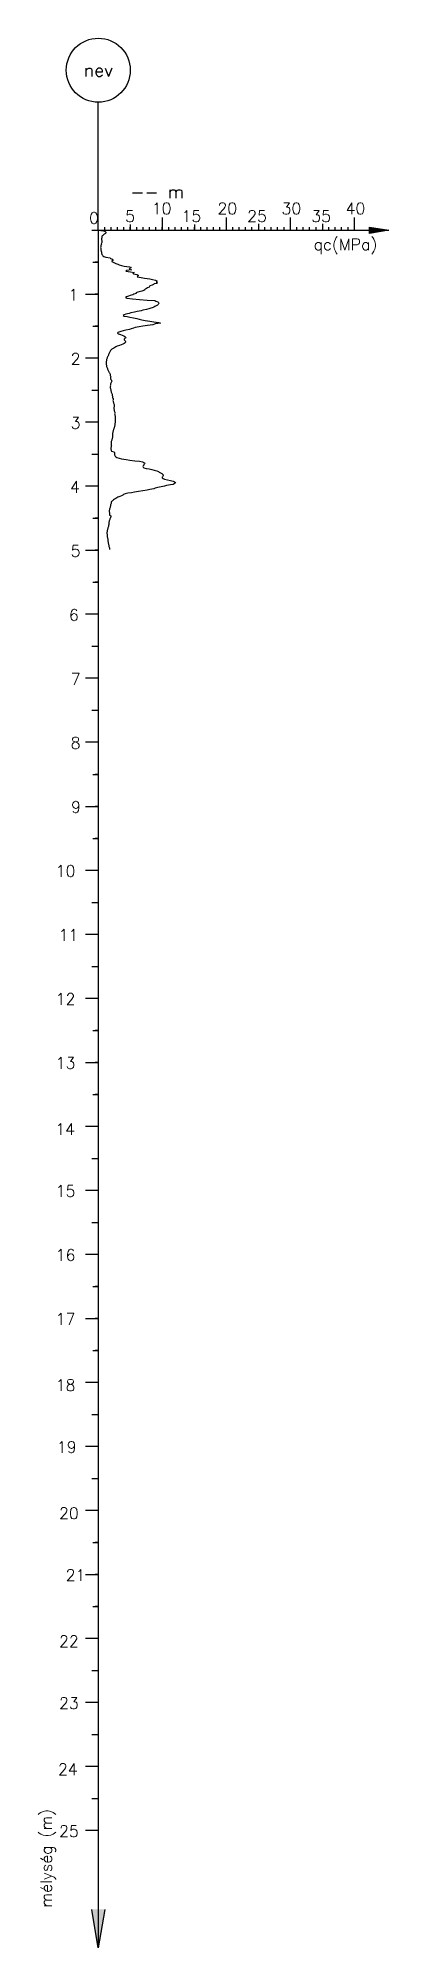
# Model space of a CAD drawing. Header units: metres. Extents: x -9 to 45, y -268 to 30.
import ezdxf
from ezdxf.enums import TextEntityAlignment as Align

# ---------------------------------------------------------------- set-up
doc = ezdxf.new("R2010")
doc.units = ezdxf.units.M
doc.layers.add('GT-szonda', color=7, linetype='Continuous')
doc.styles.add('gt_szonda', font='romans.shx')
doc.styles.get("Standard").update_dxf_attribs({"font": 'romans.shx'})

msp = doc.modelspace()

# ---------------------------------------------------------------- hatches: boundary and pattern name
at = {"layer": 'GT-szonda'}
h = msp.add_hatch(color=256, dxfattribs=at)
h.paths.add_polyline_path([(45.36, 0), (42.36, 0), (42.36, 0.5)])
h.paths.add_polyline_path([(45.36, 0), (42.36, -0.5), (42.36, 0)])
h = msp.add_hatch(color=256, dxfattribs=at)
h.paths.add_polyline_path([(0, -268.32), (0, -262.32), (1, -262.32)])
h.paths.add_polyline_path([(0, -268.32), (-1, -262.32), (0, -262.32)])

# ---------------------------------------------------------------- linework, layer by layer
for points in [[(0, 0), (0, 20)], [(0, 0), (0.84, -0.1), (1.05, -0.2), (1.17, -0.3), (1.19, -0.4), (1.12, -0.5), (0.9, -0.6), (0.8, -0.7), (0.71, -0.8), (0.63, -0.9), (0.58, -1), (0.58, -1.1), (0.53, -1.2), (0.5, -1.3), (0.5, -1.4), (0.49, -1.5), (0.55, -1.6), (0.57, -1.7), (0.58, -1.8), (0.53, -1.9), (0.49, -2), (0.47, -2.1), (0.48, -2.2), (0.43, -2.3), (0.41, -2.4), (0.4, -2.5), (0.41, -2.6), (0.37, -2.7), (0.4, -2.8), (0.42, -2.9), (0.42, -3), (0.42, -3.1), (0.44, -3.2), (0.47, -3.3), (0.49, -3.4), (0.5, -3.5), (0.49, -3.6), (0.55, -3.7), (0.57, -3.8), (0.64, -3.9), (0.7, -4), (0.89, -4.1), (1.17, -4.2), (1.84, -4.3), (1.92, -4.4), (2.22, -4.5), (2.2, -4.6), (2.33, -4.7), (2.09, -4.8), (2.12, -4.9), (2.31, -5), (2.54, -5.1), (2.76, -5.2), (3.04, -5.3), (3.25, -5.4), (3.6, -5.5), (4.05, -5.6), (4.86, -5.7), (5.14, -5.8), (5.02, -5.9), (4.93, -6), (4.83, -6.1), (5.19, -6.2), (4.38, -6.3), (4.32, -6.4), (5.03, -6.5), (5.58, -6.6), (5.42, -6.7), (5.52, -6.8), (6.04, -6.9), (6.22, -7), (6.24, -7.1), (6.12, -7.2), (6.06, -7.3), (6.69, -7.4), (7.22, -7.5), (8.03, -7.6), (8.46, -7.7), (8.94, -7.8), (9.16, -7.9), (9.15, -8), (9.05, -8.1), (9.23, -8.2), (9.11, -8.3), (8.73, -8.4), (8.61, -8.5), (8.39, -8.6), (8.06, -8.7), (8.02, -8.8), (7.93, -8.9), (7.68, -9), (7.52, -9.1), (7.3, -9.2), (7.27, -9.3), (7.13, -9.4), (6.78, -9.5), (6.38, -9.6), (6.18, -9.7), (5.88, -9.8), (5.92, -9.9), (5.56, -10), (5.38, -10.1), (5, -10.2), (4.71, -10.3), (4.39, -10.4), (4.24, -10.5), (4.45, -10.6), (5.34, -10.7), (6.46, -10.8), (7.61, -10.9), (8.83, -11), (9.01, -11.1), (9.28, -11.2), (9.39, -11.3), (9.44, -11.4), (9.41, -11.5), (9.37, -11.6), (9.25, -11.7), (9.02, -11.8), (8.85, -11.9), (8.65, -12), (8.43, -12.1), (8.23, -12.2), (7.91, -12.3), (7.51, -12.4), (6.93, -12.5), (6.71, -12.6), (6.06, -12.7), (5.67, -12.8), (5.06, -12.9), (4.84, -13), (4.28, -13.1), (4.02, -13.2), (3.87, -13.3), (4.02, -13.4), (4.49, -13.5), (4.9, -13.6), (5.51, -13.7), (6.02, -13.8), (6.36, -13.9), (6.79, -14), (7.32, -14.1), (8.06, -14.2), (8.67, -14.3), (9.42, -14.4), (9.72, -14.5), (8.89, -14.6), (8.79, -14.7), (8.51, -14.8), (7.67, -14.9), (6.98, -15), (6.4, -15.1), (5.78, -15.2), (5.5, -15.3), (5.15, -15.4), (4.86, -15.5), (4.28, -15.6), (3.88, -15.7), (3.5, -15.8), (3.23, -15.9), (3.04, -16), (2.98, -16.1), (3.14, -16.2), (3.45, -16.3), (3.73, -16.4), (3.98, -16.5), (4.17, -16.6), (4.26, -16.7), (4.28, -16.8), (4.16, -16.9), (4.04, -17), (4.04, -17.1), (4.09, -17.2), (4.2, -17.3), (4.23, -17.4), (4.24, -17.5), (4.18, -17.6), (4.04, -17.7), (3.85, -17.8), (3.59, -17.9), (3.29, -18), (2.97, -18.1), (2.72, -18.2), (2.58, -18.3), (2.43, -18.4), (2.3, -18.5), (2.14, -18.6), (2, -18.7), (1.89, -18.8), (1.84, -18.9), (1.8, -19), (1.75, -19.1), (1.7, -19.2), (1.66, -19.3), (1.61, -19.4), (1.57, -19.5), (1.53, -19.6), (1.51, -19.7), (1.45, -19.8), (1.4, -19.9), (1.37, -20), (1.31, -20.1), (1.29, -20.2), (1.26, -20.3), (1.26, -20.4), (1.25, -20.5), (1.24, -20.6), (1.24, -20.7), (1.24, -20.8), (1.24, -20.9), (1.24, -21), (1.26, -21.1), (1.27, -21.2), (1.3, -21.3), (1.33, -21.4), (1.37, -21.5), (1.42, -21.6), (1.46, -21.7), (1.5, -21.8), (1.53, -21.9), (1.59, -22), (1.65, -22.1), (1.69, -22.2), (1.75, -22.3), (1.8, -22.4), (1.84, -22.5), (1.87, -22.6), (1.87, -22.7), (1.93, -22.8), (1.97, -22.9), (1.89, -23), (1.91, -23.1), (1.92, -23.2), (1.98, -23.3), (2.04, -23.4), (2.07, -23.5), (2.09, -23.6), (2.05, -23.7), (1.99, -23.8), (1.94, -23.9), (1.91, -24), (1.89, -24.1), (1.89, -24.2), (1.88, -24.3), (1.89, -24.4), (1.86, -24.5), (1.88, -24.6), (1.92, -24.7), (1.92, -24.8), (1.94, -24.9), (1.95, -25), (1.96, -25.1), (1.99, -25.2), (2.03, -25.3), (2.08, -25.4), (2.12, -25.5), (2.15, -25.6), (2.16, -25.7), (2.18, -25.8), (2.24, -25.9), (2.21, -26), (2.23, -26.1), (2.24, -26.2), (2.33, -26.3), (2.32, -26.4), (2.31, -26.5), (2.29, -26.6), (2.3, -26.7), (2.34, -26.8), (2.38, -26.9), (2.4, -27), (2.43, -27.1), (2.47, -27.2), (2.48, -27.3), (2.48, -27.4), (2.48, -27.5), (2.47, -27.6), (2.45, -27.7), (2.45, -27.8), (2.45, -27.9), (2.47, -28), (2.5, -28.1), (2.5, -28.2), (2.52, -28.3), (2.56, -28.4), (2.58, -28.5), (2.6, -28.6), (2.55, -28.7), (2.56, -28.8), (2.58, -28.9), (2.61, -29), (2.61, -29.1), (2.61, -29.2), (2.61, -29.3), (2.61, -29.4), (2.62, -29.5), (2.62, -29.6), (2.63, -29.7), (2.64, -29.8), (2.65, -29.9), (2.64, -30), (2.61, -30.1), (2.58, -30.2), (2.58, -30.3), (2.57, -30.4), (2.56, -30.5), (2.54, -30.6), (2.51, -30.7), (2.48, -30.8), (2.46, -30.9), (2.45, -31), (2.4, -31.1), (2.36, -31.2), (2.31, -31.3), (2.3, -31.4), (2.27, -31.5), (2.25, -31.6), (2.23, -31.7), (2.22, -31.8), (2.21, -31.9), (2.21, -32), (2.22, -32.1), (2.22, -32.2), (2.23, -32.3), (2.2, -32.4), (2.18, -32.5), (2.15, -32.6), (2.12, -32.7), (2.09, -32.8), (2.07, -32.9), (2.03, -33), (2.01, -33.1), (2.02, -33.2), (2, -33.3), (2.01, -33.4), (2.02, -33.5), (2.04, -33.6), (2.02, -33.7), (2.01, -33.8), (1.99, -33.9), (1.98, -34), (1.97, -34.1), (1.98, -34.2), (2.01, -34.3), (2.03, -34.4), (2.07, -34.5), (2.45, -34.6), (2.54, -34.7), (2.53, -34.8), (2.52, -34.9), (2.53, -35), (2.54, -35.1), (2.59, -35.2), (2.65, -35.3), (2.76, -35.4), (2.88, -35.5), (3.25, -35.6), (3.64, -35.7), (4.34, -35.8), (4.9, -35.9), (5.7, -36), (6.41, -36.1), (6.88, -36.2), (7.09, -36.3), (7.25, -36.4), (7.23, -36.5), (7.13, -36.6), (7.09, -36.7), (7.03, -36.8), (6.98, -36.9), (7.02, -37), (7.12, -37.1), (7.5, -37.2), (7.97, -37.3), (8.37, -37.4), (8.71, -37.5), (9.14, -37.6), (9.4, -37.7), (9.51, -37.8), (9.71, -37.9), (9.9, -38), (10.01, -38.1), (10.12, -38.2), (10.15, -38.3), (10.09, -38.4), (10.01, -38.5), (9.97, -38.6), (10, -38.7), (10.14, -38.8), (10.35, -38.9), (10.8, -39), (11.27, -39.1), (11.69, -39.2), (11.9, -39.3), (12.04, -39.4), (12.02, -39.5), (11.86, -39.6), (11.67, -39.7), (11.26, -39.8), (10.64, -39.9), (10.36, -40), (9.84, -40.1), (9.32, -40.2), (8.9, -40.3), (8.68, -40.4), (8.03, -40.5), (7.62, -40.6), (6.96, -40.7), (6.3, -40.8), (5.68, -40.9), (5.2, -41), (4.59, -41.1), (4.21, -41.2), (3.94, -41.3), (3.81, -41.4), (3.63, -41.5), (3.35, -41.6), (3.06, -41.7), (2.92, -41.8), (2.75, -41.9), (2.53, -42), (2.35, -42.1), (2.25, -42.2), (2.15, -42.3), (2.07, -42.4), (2.02, -42.5), (2.01, -42.6), (1.99, -42.7), (1.96, -42.8), (1.92, -42.9), (1.91, -43), (1.9, -43.1), (1.88, -43.2), (1.84, -43.3), (1.81, -43.4), (1.75, -43.5), (1.74, -43.6), (1.73, -43.7), (1.72, -43.8), (1.72, -43.9), (1.72, -44), (1.73, -44.1), (1.75, -44.2), (1.76, -44.3), (1.76, -44.4), (1.76, -44.5), (1.94, -44.6), (1.98, -44.7), (1.97, -44.8), (1.91, -44.9), (1.85, -45), (1.82, -45.1), (1.78, -45.2), (1.74, -45.3), (1.7, -45.4), (1.69, -45.5), (1.67, -45.6), (1.67, -45.7), (1.67, -45.8), (1.65, -45.9), (1.64, -46), (1.62, -46.1), (1.59, -46.2), (1.57, -46.3), (1.53, -46.4), (1.5, -46.5), (1.47, -46.6), (1.44, -46.7), (1.42, -46.8), (1.4, -46.9), (1.38, -47), (1.37, -47.1), (1.36, -47.2), (1.36, -47.3), (1.36, -47.4), (1.37, -47.5), (1.37, -47.6), (1.38, -47.7), (1.39, -47.8), (1.41, -47.9), (1.42, -48), (1.45, -48.1), (1.48, -48.2), (1.5, -48.3), (1.5, -48.4), (1.5, -48.5), (1.51, -48.6), (1.53, -48.7), (1.55, -48.8), (1.56, -48.9), (1.57, -49), (1.6, -49.1), (1.63, -49.2), (1.65, -49.3), (1.67, -49.4), (1.71, -49.5), (1.74, -49.6), (1.75, -49.7), (1.76, -49.8), (1.76, -49.9)]]:
    msp.add_lwpolyline(points)
msp.add_circle((0, 25), 5)
at = {"layer": 'GT-szonda', "extrusion": (0, 0, -1)}
for p, q in [((-1, 0), (5, 0)), ((0, 0), (45.36, 0))]:
    msp.add_line(p, q, dxfattribs=at)
at = {"layer": 'GT-szonda'}
for p, q in [((0, 0), (0, 1)), ((1, 0), (1, 0.5)), ((2, 0), (2, 0.5)), ((3, 0), (3, 0.5)), ((4, 0), (4, 0.5)), ((5, 0.88), (5, 0)), ((5, 0), (5, 0.5)), ((6, 0), (6, 0.5)), ((7, 0), (7, 0.5)), ((8, 0), (8, 0.5)), ((9, 0), (9, 0.5)), ((10, 2), (10, 0)), ((10, 0), (10, 0.5)), ((11, 0), (11, 0.5)), ((12, 0), (12, 0.5)), ((13, 0), (13, 0.5)), ((14, 0), (14, 0.5)), ((15, 0.88), (15, 0)), ((15, 0), (15, 0.5)), ((16, 0), (16, 0.5)), ((17, 0), (17, 0.5)), ((18, 0), (18, 0.5)), ((19, 0), (19, 0.5)), ((20, 0.5), (20, 2)), ((20, 0), (20, 0.5)), ((21, 0), (21, 0.5)), ((22, 0), (22, 0.5)), ((23, 0), (23, 0.5)), ((24, 0), (24, 0.5)), ((25, 1), (25, 0)), ((26, 0), (26, 0.5)), ((27, 0), (27, 0.5)), ((28, 0), (28, 0.5)), ((29, 0), (29, 0.5)), ((30, 0.5), (30, 2)), ((30, 0), (30, 0.5)), ((31, 0), (31, 0.5)), ((32, 0), (32, 0.5)), ((33, 0), (33, 0.5)), ((34, 0), (34, 0.5)), ((35, 1), (35, 0)), ((36, 0), (36, 0.5)), ((37, 0), (37, 0.5)), ((38, 0), (38, 0.5)), ((39, 0), (39, 0.5)), ((40, 0), (40, 2)), ((42.36, 0.5), (45.36, 0)), ((42.36, -0.5), (42.36, 0.5)), ((42.47, 0), (42.47, 0.5)), ((45.36, 0), (42.36, -0.5)), ((-0.87, -5), (0, -5)), ((0, -5), (-0.5, -5)), ((-2, -10), (0, -10)), ((0, -10), (-0.5, -10)), ((-0.87, -15), (0, -15)), ((0, -15), (-0.5, -15)), ((-0.5, -20), (-2, -20)), ((0, -20), (-0.5, -20)), ((-1, -25), (0, -25)), ((-0.5, -30), (-2, -30)), ((0, -30), (-0.5, -30)), ((-1, -35), (0, -35)), ((0, -40), (-2, -40)), ((-0.87, -45), (0, -45)), ((0, -45), (-0.5, -45)), ((-2, -50), (0, -50)), ((0, -50), (-0.5, -50)), ((-0.87, -55), (0, -55)), ((0, -55), (-0.5, -55)), ((-0.5, -60), (-2, -60)), ((0, -60), (-0.5, -60)), ((-1, -65), (0, -65)), ((-0.5, -70), (-2, -70)), ((0, -70), (-0.5, -70)), ((-1, -75), (0, -75)), ((0, -80), (-2, -80)), ((-0.87, -85), (0, -85)), ((0, -85), (-0.5, -85)), ((-2, -90), (0, -90)), ((0, -90), (-0.5, -90)), ((-0.87, -95), (0, -95)), ((0, -95), (-0.5, -95)), ((-0.5, -100), (-2, -100)), ((0, -100), (-0.5, -100)), ((-1, -105), (0, -105)), ((-0.5, -110), (-2, -110)), ((0, -110), (-0.5, -110)), ((-1, -115), (0, -115)), ((0, -120), (-2, -120)), ((-0.87, -125), (0, -125)), ((0, -125), (-0.5, -125)), ((-2, -130), (0, -130)), ((0, -130), (-0.5, -130)), ((-0.87, -135), (0, -135)), ((0, -135), (-0.5, -135)), ((-0.5, -140), (-2, -140)), ((0, -140), (-0.5, -140)), ((-1, -145), (0, -145)), ((-0.5, -150), (-2, -150)), ((0, -150), (-0.5, -150)), ((-1, -155), (0, -155)), ((0, -160), (-2, -160)), ((-0.87, -165), (0, -165)), ((0, -165), (-0.5, -165)), ((-2, -170), (0, -170)), ((0, -170), (-0.5, -170)), ((-0.87, -175), (0, -175)), ((0, -175), (-0.5, -175)), ((-0.5, -180), (-2, -180)), ((0, -180), (-0.5, -180)), ((-1, -185), (0, -185)), ((-0.5, -190), (-2, -190)), ((0, -190), (-0.5, -190)), ((-1, -195), (0, -195)), ((0, -200), (-2, -200)), ((-0.87, -205), (0, -205)), ((0, -205), (-0.5, -205)), ((-2, -210), (0, -210)), ((0, -210), (-0.5, -210)), ((-0.87, -215), (0, -215)), ((0, -215), (-0.5, -215)), ((-0.5, -220), (-2, -220)), ((0, -220), (-0.5, -220)), ((-1, -225), (0, -225)), ((-0.5, -230), (-2, -230)), ((0, -230), (-0.5, -230)), ((-1, -235), (0, -235)), ((0, -240), (-2, -240)), ((-1, -245), (0, -245)), ((-0.5, -250), (-2, -250)), ((0, -250), (-0.5, -250)), ((0, -268.32), (-1, -262.32)), ((1, -262.32), (0, -268.32))]:
    msp.add_line(p, q, dxfattribs=at)
at = {"layer": 'GT-szonda', "color": 0, "extrusion": (0, 0, -1)}
msp.add_line((0, 0), (0, -268.32), dxfattribs=at)

# ---------------------------------------------------------------- texts
msp.add_text('nev', height=2).set_placement((0, 25), align=Align.MIDDLE_CENTER)
msp.add_text('-- m', height=2).set_placement((5, 5))
at = {"layer": 'GT-szonda', "color": 51, "extrusion": (0, 0, -1), "style": 'gt_szonda', "text_generation_flag": 2}
for s, p in [('5', (-4.97, 1.3)), ('10', (-9.89, 2.5)), ('15', (-14.54, 1.3)), ('20', (-20.15, 2.5)), ('25', (-24.79, 1.3)), ('30', (-30.15, 2.5)), ('35', (-34.79, 1.3)), ('40', (-40.15, 2.5))]:
    msp.add_text(s, height=1.8, dxfattribs=at).set_placement(p, align=Align.CENTER)
at = {"layer": 'GT-szonda', "color": 51, "style": 'gt_szonda', "text_generation_flag": 2}
msp.add_text('0', height=1.8, dxfattribs=at).set_placement((0.1, 1))
at = {"layer": 'GT-szonda', "color": 51, "style": 'gt_szonda'}
msp.add_text('qc(MPa)', height=1.8, dxfattribs=at).set_placement((33.62, -3.12))
at = {"layer": 'GT-szonda', "color": 51, "extrusion": (0, 0, -1), "style": 'gt_szonda', "text_generation_flag": 2}
for s, p in [('1', (4.67, -11)), ('2', (4.32, -21)), ('3', (4.32, -31)), ('4', (4.4, -41)), ('5', (4.32, -51)), ('6', (4.59, -61)), ('7', (4.32, -71)), ('8', (4.32, -81)), ('9', (4.25, -91)), ('10', (6.65, -101)), ('11', (6.19, -111)), ('12', (6.65, -121)), ('13', (6.65, -131)), ('14', (6.72, -141.33)), ('15', (6.65, -151)), ('16', (6.65, -161)), ('17', (6.65, -171)), ('18', (6.65, -181.33)), ('19', (6.47, -191)), ('20', (6.13, -201.33)), ('21', (5.1, -211)), ('22', (6.13, -221.33)), ('23', (6.13, -231)), ('24', (6.3, -241.33)), ('25', (6.13, -251))]:
    msp.add_text(s, height=1.8, dxfattribs=at).set_placement(p)
at = {"layer": 'GT-szonda', "color": 51, "style": 'gt_szonda'}
msp.add_text('mélység (m)', height=1.8, rotation=90, dxfattribs=at).set_placement((-7.24, -262.05))

doc.saveas('drawing.dxf')
